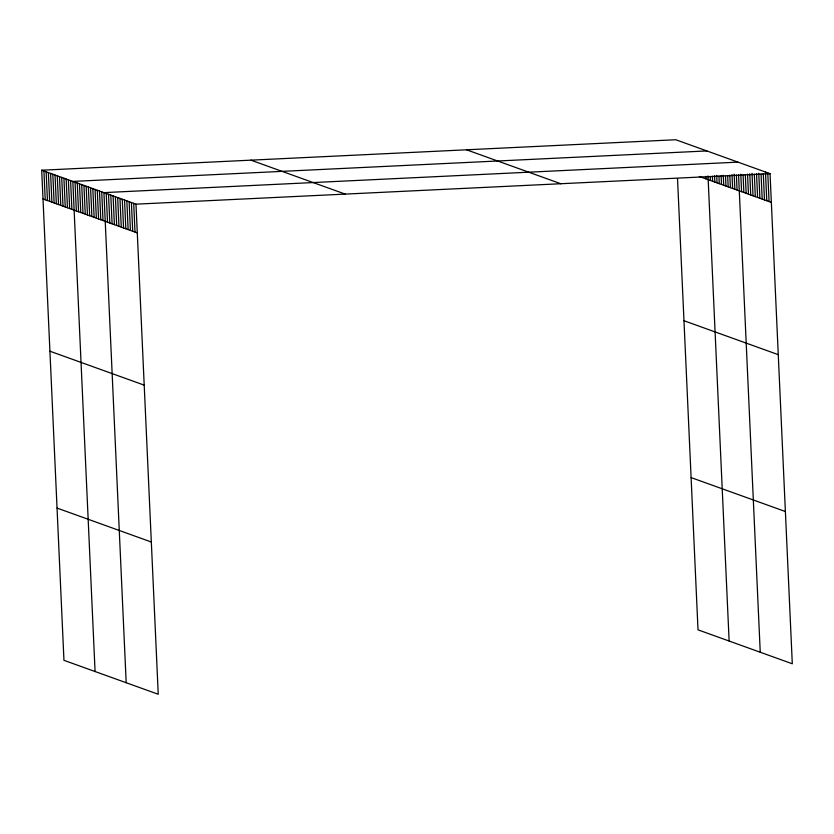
<?xml version="1.0" encoding="UTF-8"?>
<svg xmlns="http://www.w3.org/2000/svg" width="834" height="834" viewBox="0 0 834 834"><rect width="100%" height="100%" fill="white"/><g stroke="black" fill="none" stroke-linecap="round" stroke-linejoin="round"><path stroke-width="1.25" d="M41.7 170.219L135.984 204.163L158.241 694.263L63.957 660.33L41.7 170.219L675.759 139.737L770.043 173.67L792.3 663.781L698.016 629.837L677.521 178.622M706.867 150.933L72.819 181.426L95.076 671.526M737.986 162.13L103.927 192.623L126.184 682.723M135.984 204.163L770.043 173.67M699.288 176.464L771.346 202.401M466.519 149.797L560.802 183.73M250.94 160.159L345.224 194.103M683.974 320.725L778.268 354.659M43.003 198.951L137.297 232.894M691.094 477.59L785.388 511.523M49.915 351.208L144.209 385.141M57.046 508.073L151.329 542.017M767.76 172.847L769.063 201.578M765.466 172.023L766.769 200.754M763.287 173.701L764.476 199.931M761.056 174.118L762.193 199.107M758.763 173.295L759.899 198.283M756.532 173.722L757.606 197.46M754.301 174.15L755.323 196.636M752.007 173.326L753.029 195.813M749.776 173.753L750.736 194.989M747.545 174.17L748.452 194.166M745.315 174.598L746.159 193.342M743.073 175.025L743.876 192.518M740.79 174.202L741.582 191.695M738.549 174.629L760.243 652.24M736.391 175.077L737.068 190.069M734.17 174.275L734.848 189.266M732.002 174.723L732.627 188.463M729.833 175.171L730.396 187.671M727.665 175.62L728.176 186.868M725.507 176.068L725.955 186.065M723.276 175.276L723.735 185.263M721.118 175.724L721.514 184.47M718.95 176.172L719.283 183.668M716.729 175.369L717.063 182.865M714.561 175.818L714.842 182.062M712.392 176.266L712.622 181.27M710.224 176.714L710.401 180.467M708.003 175.922L729.125 641.044M705.835 176.37L705.95 178.862M133.701 203.34L135.004 232.071M131.407 202.516L132.71 231.247M129.124 201.682L130.427 230.424M126.831 200.858L128.134 229.6M124.537 200.035L125.84 228.777M122.254 199.211L123.557 227.943M119.96 198.388L121.264 227.119M117.667 197.564L118.97 226.295M115.384 196.741L116.687 225.472M113.09 195.917L114.394 224.648M110.797 195.093L112.1 223.825M108.514 194.27L109.817 223.001M106.22 193.446L107.523 222.178M101.706 191.82L103.009 220.551M99.486 191.017L100.789 219.749M97.265 190.225L98.568 218.956M95.045 189.422L96.348 218.154M92.814 188.62L94.127 217.351M90.593 187.817L91.896 216.559M88.373 187.024L89.676 215.756M86.152 186.222L87.455 214.953M83.932 185.419L85.235 214.15M81.701 184.616L83.014 213.358M79.48 183.824L80.783 212.555M77.26 183.021L78.563 211.753M75.039 182.219L76.342 210.95M70.588 180.624L71.901 209.355M68.367 179.821L69.67 208.552M66.147 179.018L67.45 207.749M63.926 178.226L65.229 206.957M61.706 177.423L63.009 206.154M59.485 176.62L60.788 205.352M57.254 175.818L58.557 204.559M55.034 175.025L56.337 203.757M52.813 174.223L54.116 202.954M50.593 173.42L51.896 202.151M48.372 172.617L49.675 201.359M46.141 171.825L47.455 200.556M43.921 171.022L45.224 199.753"/></g></svg>
